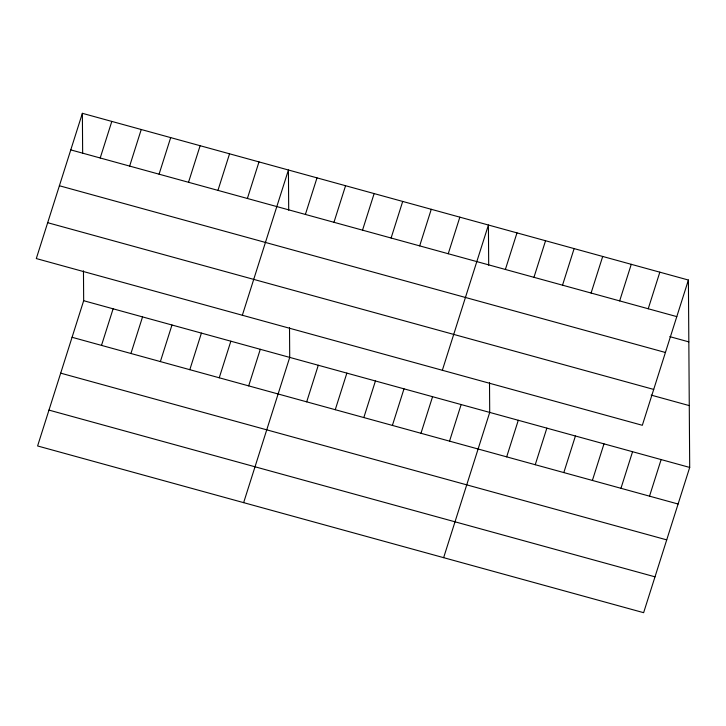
<?xml version="1.0" encoding="UTF-8"?>
<svg xmlns="http://www.w3.org/2000/svg" width="726" height="726" viewBox="0 0 726 726"><rect width="100%" height="100%" fill="white"/><g stroke="black" fill="none" stroke-linecap="round" stroke-linejoin="round"><path stroke-width="1.09" d="M82.374 113.32L36.3 258.565L642.328 425.291L688.402 280.036L82.374 113.32L82.655 153.513M100.206 157.996L111.813 121.414M83.463 270.825L83.671 300.709L37.598 445.964L643.626 612.68L689.7 467.435L688.402 280.036M129.645 166.091L141.243 129.509M101.504 345.394L113.111 308.813M159.076 174.186L170.683 137.613M130.934 353.489L142.541 316.908M188.515 182.29L200.122 145.708M160.373 361.584L171.98 325.003M217.954 190.384L229.552 153.803M189.813 369.688L201.411 333.107M247.385 198.479L258.991 161.907M219.243 377.783L230.85 341.202M242.348 315.247L288.422 170.002L288.703 210.195M248.682 385.878L260.289 349.297M305.392 214.442L316.999 177.861M243.646 502.646L289.719 357.401L289.511 327.508M333.96 222.301L345.567 185.72M306.69 401.841L318.287 365.26M362.528 230.16L374.135 193.579M335.258 409.7L346.865 373.119M391.105 238.019L402.703 201.438M363.826 417.559L375.433 380.978M419.673 245.878L431.271 209.297M392.394 425.418L404.001 388.837M448.241 253.737L459.848 217.165M420.971 433.277L432.569 396.695M442.343 370.269L488.417 225.024L488.689 265.217M449.539 441.136L461.137 404.554M505.378 269.464L516.985 232.883M443.631 557.668L489.714 412.413L489.505 382.529M533.955 277.323L545.553 240.742M506.675 456.854L518.282 420.281M562.523 285.182L574.121 248.601M535.243 464.713L546.85 428.14M591.091 293.041L602.698 256.459M563.821 472.581L575.419 435.999M619.659 300.9L631.266 264.318M592.389 480.44L603.987 443.858M648.227 308.759L659.834 272.177M620.957 488.299L632.564 451.717M649.525 496.157L661.132 459.576M70.776 149.892L676.804 316.618M669.789 336.637L688.829 341.882M59.396 185.756L665.424 352.482M47.68 222.701L653.709 389.426M651.177 395.116L689.273 405.598M83.671 300.709L689.7 467.435M72.065 337.291L678.093 504.016M60.694 373.155L666.722 539.872M48.969 410.099L654.997 576.825"/></g></svg>
